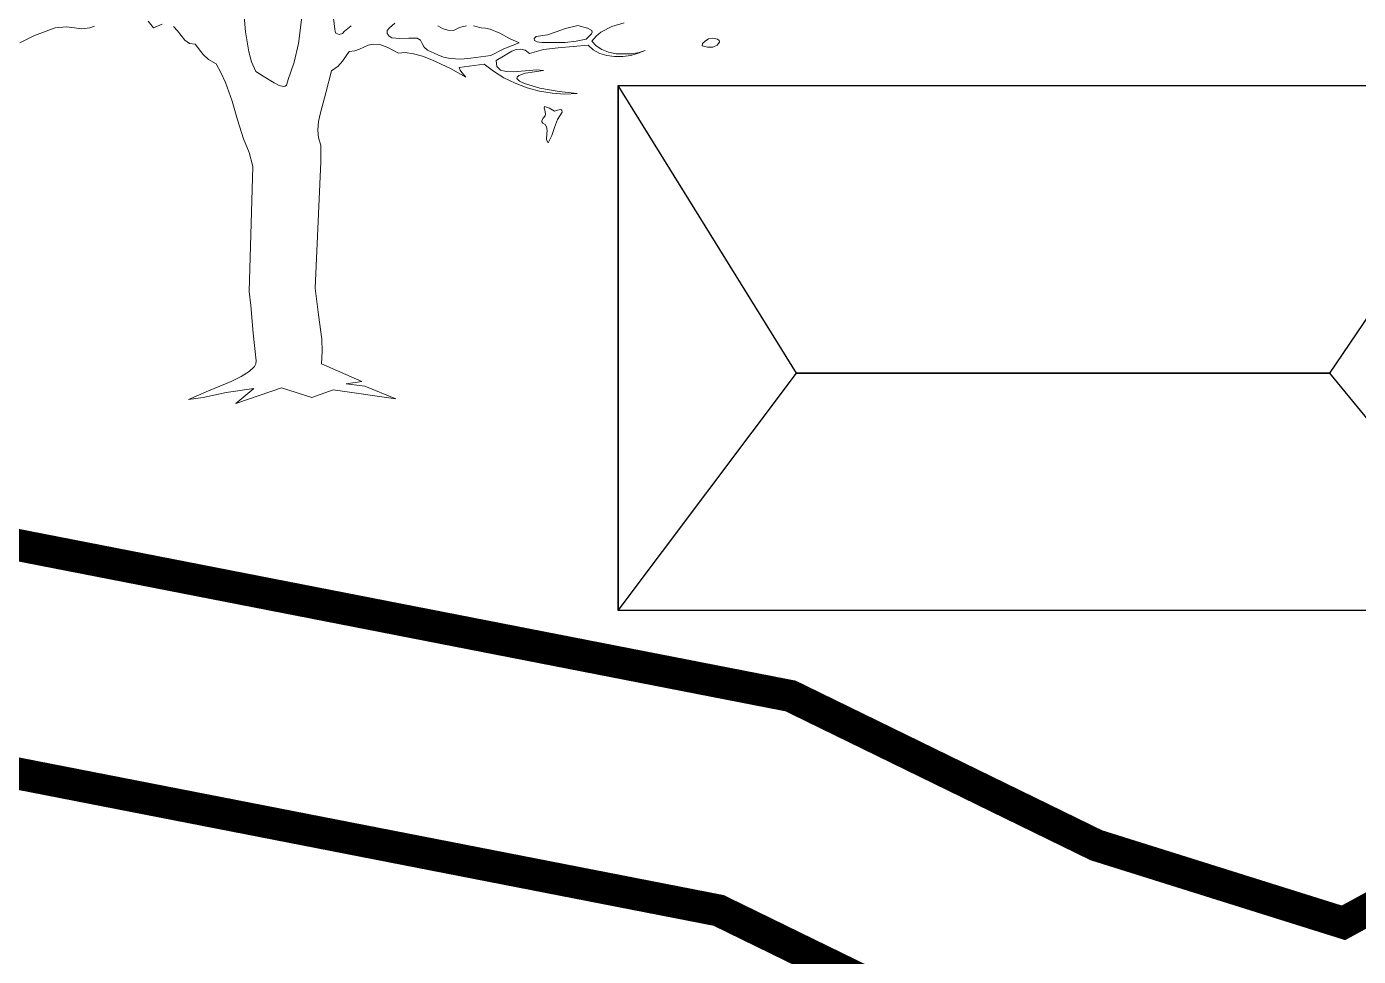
# Model space of a CAD drawing. Header units: inches. Extents: x -8940 to 26362, y -28010 to 990.
# Drawn here: x 4442.723 to 4445.984, y -7385.475 to -7383.198 of the extents above; entities that cross this region are included whole.
import ezdxf

# ---------------------------------------------------------------- set-up
doc = ezdxf.new("R2010")
doc.units = ezdxf.units.IN
doc.header["$MEASUREMENT"] = 0
doc.layers.add('BUILDING', color=5, linetype='Continuous', lineweight=15)
doc.layers.add('TREE', color=3, linetype='Continuous', lineweight=15)
doc.layers.add('Text', color=7, linetype='Continuous')

# ---------------------------------------------------------------- blocks, each defined once
blk = doc.blocks.new('tree2')
at = {"layer": 'TREE'}
for points in [[(5207.2682, 5946.3505), (5207.1817, 5946.3209), (5207.2156, 5946.3493), (5207.1632, 5946.3416), (5207.1192, 5946.3327), (5207.0918, 5946.3284), (5207.1299, 5946.3453), (5207.1727, 5946.3629), (5207.1915, 5946.3721), (5207.2069, 5946.3816), (5207.2168, 5946.3915), (5207.2196, 5946.3967), (5207.2202, 5946.402), (5207.2143, 5946.4546), (5207.2103, 5946.5076), (5207.2069, 5946.5341), (5207.2141, 5946.7717), (5207.2067, 5946.7982), (5207.1962, 5946.8244), (5207.1848, 5946.8601), (5207.1744, 5946.8958), (5207.1617, 5946.9315), (5207.1537, 5946.9491), (5207.1442, 5946.9666), (5207.1294, 5946.9753), (5207.1198, 5946.9848), (5207.1044, 5947.0039), (5207.0934, 5947.0054), (5207.0847, 5947.0116), (5207.0706, 5947.0298), (5207.0629, 5947.0378)], [(5207.0413, 5947.0424), (5207.0253, 5947.035), (5207.0152, 5947.0479)], [(5206.9132, 5947.0384), (5206.9043, 5947.035), (5206.8889, 5947.0331), (5206.8753, 5947.035), (5206.8599, 5947.0368), (5206.8384, 5947.035), (5206.7987, 5947.0208), (5206.7713, 5947.0064)], [(5207.1968, 5947.0652), (5207.1999, 5947.0273), (5207.2064, 5946.9894), (5207.2116, 5946.9706), (5207.2196, 5946.9522), (5207.2338, 5946.9435), (5207.2541, 5946.9306), (5207.2636, 5946.9257), (5207.272, 5946.9238), (5207.2754, 5946.9244), (5207.2778, 5946.9263), (5207.2803, 5946.9343), (5207.2803, 5946.9343)], [(5207.2682, 5946.3508), (5207.3257, 5946.3323), (5207.3665, 5946.347), (5207.4855, 5946.33), (5207.4268, 5946.3539), (5207.3914, 5946.3583), (5207.4209, 5946.3628), (5207.3446, 5946.3967), (5207.3458, 5946.4204), (5207.3449, 5946.4435), (5207.3387, 5946.4897), (5207.3326, 5946.5405), (5207.3428, 5946.7806), (5207.3434, 5946.812), (5207.3388, 5946.8259), (5207.3372, 5946.8407), (5207.3388, 5946.857), (5207.3422, 5946.8739), (5207.3526, 5946.9118), (5207.3631, 5946.9534), (5207.376, 5946.9623), (5207.3841, 5946.9716), (5207.397, 5946.9903), (5207.4075, 5946.9913), (5207.4164, 5946.9947), (5207.433, 5947.0023), (5207.4429, 5947.0042), (5207.4549, 5947.0033), (5207.4706, 5946.9977), (5207.4909, 5946.987), (5207.5035, 5946.9882), (5207.5189, 5946.986), (5207.5362, 5946.9811), (5207.554, 5946.9743), (5207.5894, 5946.9577), (5207.6187, 5946.9417), (5207.611, 5946.9503), (5207.6076, 5946.9549), (5207.6061, 5946.9599), (5207.6535, 5946.966), (5207.6711, 5946.9525), (5207.6908, 5946.9401), (5207.7123, 5946.9297), (5207.7354, 5946.9214), (5207.7588, 5946.9149), (5207.7828, 5946.9109), (5207.8069, 5946.9093), (5207.8299, 5946.9106), (5207.7958, 5946.914), (5207.7594, 5946.9208), (5207.7299, 5946.9294), (5207.7203, 5946.934), (5207.7154, 5946.9386), (5207.716, 5946.9417), (5207.7194, 5946.9445), (5207.732, 5946.9488), (5207.7659, 5946.954), (5207.7533, 5946.9552), (5207.7388, 5946.9543), (5207.7086, 5946.9518), (5207.6954, 5946.9522), (5207.6846, 5946.9549), (5207.6778, 5946.9617), (5207.676, 5946.9728), (5207.6901, 5946.9811), (5207.7062, 5946.9907), (5207.7145, 5946.994), (5207.7228, 5946.9947), (5207.7314, 5946.9925), (5207.7397, 5946.9863), (5207.7659, 5946.9937), (5207.7939, 5946.9974), (5207.8512, 5947.002), (5207.8607, 5946.9931), (5207.8731, 5946.9866), (5207.8866, 5946.9826), (5207.9014, 5946.9808), (5207.9168, 5946.9808), (5207.9319, 5946.9829), (5207.9463, 5946.987), (5207.9596, 5946.9922), (5207.9479, 5946.9882), (5207.934, 5946.986), (5207.9042, 5946.986), (5207.8897, 5946.9891), (5207.8768, 5946.9937), (5207.866, 5947.0008), (5207.8583, 5947.01), (5207.8663, 5947.0193), (5207.8752, 5947.0267), (5207.8962, 5947.0375), (5207.9196, 5947.0448)], [(5207.3095, 5947.0756), (5207.3006, 5947.0051), (5207.2926, 5946.9697), (5207.2803, 5946.9349), (5207.2803, 5946.9349)], [(5207.3881, 5947.0291), (5207.3844, 5947.0242), (5207.3779, 5947.0227), (5207.3717, 5947.0251), (5207.3702, 5947.0285), (5207.3699, 5947.0331), (5207.3668, 5947.0578)], [(5207.4007, 5947.0387), (5207.3881, 5947.0291)], [(5207.4693, 5947.0242), (5207.4693, 5947.0301), (5207.4734, 5947.035), (5207.4835, 5947.0439)], [(5207.5654, 5947.039), (5207.5741, 5947.0341), (5207.5842, 5947.031), (5207.595, 5947.0304), (5207.6067, 5947.0356), (5207.6196, 5947.0387)], [(5207.6332, 5947.039), (5207.648, 5947.035), (5207.656, 5947.0347), (5207.6649, 5947.0325), (5207.6831, 5947.0248), (5207.7018, 5947.015), (5207.7197, 5947.0067), (5207.6911, 5946.9953), (5207.6661, 5946.9823), (5207.6282, 5946.9774), (5207.6088, 5946.9756), (5207.5888, 5946.9768), (5207.5762, 5946.9796), (5207.5654, 5946.9836), (5207.5457, 5946.9928), (5207.5392, 5946.9983), (5207.5356, 5947.0054), (5207.5322, 5947.0116), (5207.5263, 5947.0153), (5207.5103, 5947.0156), (5207.4931, 5947.0147), (5207.4783, 5947.0162), (5207.4727, 5947.0193), (5207.4693, 5947.0242)], [(5207.8475, 5947.0134), (5207.8284, 5947.0097), (5207.8072, 5947.0076), (5207.7628, 5947.0073), (5207.7539, 5947.0088), (5207.7493, 5947.0113), (5207.7486, 5947.0147), (5207.7523, 5947.0184), (5207.7736, 5947.0218), (5207.7902, 5947.0273), (5207.8078, 5947.0341), (5207.8312, 5947.0399), (5207.8497, 5947.0347), (5207.8583, 5947.0301), (5207.8589, 5947.027), (5207.8574, 5947.0236), (5207.8475, 5947.0134)], [(5208.068, 5947.001), (5208.0776, 5946.9983), (5208.0877, 5946.9986), (5208.096, 5947.002), (5208.1004, 5947.0078), (5208.0997, 5947.0112), (5208.097, 5947.0137), (5208.0877, 5947.0155), (5208.08, 5947.014), (5208.0733, 5947.01), (5208.0686, 5947.0054), (5208.068, 5947.001)], [(5207.7697, 5946.8719), (5207.7688, 5946.8785), (5207.7677, 5946.8822), (5207.768, 5946.8857), (5207.7775, 5946.8822), (5207.7872, 5946.8765), (5207.793, 5946.8788), (5207.799, 5946.8797), (5207.8013, 5946.8788), (5207.8016, 5946.8751), (5207.7927, 5946.8607), (5207.7872, 5946.8457), (5207.7823, 5946.8308), (5207.7752, 5946.8164), (5207.772, 5946.8222), (5207.7726, 5946.8345), (5207.7731, 5946.8397), (5207.772, 5946.8472), (5207.7694, 5946.8512), (5207.7651, 5946.8541), (5207.7631, 5946.8567), (5207.7631, 5946.8593), (5207.7657, 5946.8636), (5207.7694, 5946.8679), (5207.7697, 5946.8719)]]:
    blk.add_lwpolyline(points, dxfattribs=at)

msp = doc.modelspace()

# ---------------------------------------------------------------- hatches: boundary and pattern name
at = {"layer": 'Text', "lineweight": 25}
h = msp.add_hatch(dxfattribs=at)
h.set_pattern_fill('ACAD_ISO07W100', color=0, scale=0.784833, style=0)
h.set_pattern_definition([(0, (-582.442, -27753.198), (0, 3.9241642), [0.3924164, -2.35449854])])
h.paths.add_polyline_path([(4453.012436, -7368.509246), (4432.544063, -7360.765981), (4417.35118, -7356.454306), (4399.865945, -7352.632595), (4389.807755, -7348.417064), (4382.319111, -7347.246699), (4375.943644, -7343.680138), (4368.217405, -7333.076598), (4361.929936, -7322.334389), (4357.719224, -7314.672477), (4356.412451, -7309.03143), (4355.412858, -7306.651874), (4313.200953, -7306.651874), (4313.200953, -7400.608297), (4453.122434, -7400.608297)])
h.paths.add_polyline_path([(4387.774257, -7337.654416), (4394.795484, -7337.654416), (4394.795484, -7334.638043), (4387.774257, -7334.638043)], flags=25)

# ---------------------------------------------------------------- linework, layer by layer
at = {"layer": 'BUILDING', "const_width": 0.078483}
for points in [[(4437.704134, -7383.457741), (4438.782111, -7383.768359), (4440.722471, -7384.080826), (4442.926825, -7384.511624), (4444.593745, -7384.837391), (4445.342375, -7385.203119), (4445.947384, -7385.393097), (4446.54355, -7385.068148), (4446.635948, -7384.578185), (4446.653547, -7384.110409), (4446.732746, -7383.740626), (4447.040739, -7383.441101), (4447.260735, -7383.350504), (4447.432331, -7383.393029), (4447.678726, -7383.492871), (4447.885522, -7383.622295), (4447.885522, -7383.622295), (4447.885522, -7383.622295), (4447.885522, -7383.622295)], [(4437.469088, -7383.961749), (4438.661943, -7384.305469), (4440.626085, -7384.621766), (4442.821452, -7385.050807), (4444.417489, -7385.362721), (4445.138357, -7385.714887), (4446.005425, -7385.987154), (4447.035153, -7385.425885), (4447.183403, -7384.639758), (4447.200747, -7384.178777), (4447.235088, -7384.018434), (4447.316786, -7383.938982), (4447.427938, -7383.984022), (4448.348533, -7384.123352)]]:
    msp.add_lwpolyline(points, dxfattribs=at)
at = {"layer": 'Text'}
msp.add_lwpolyline([(4444.171758, -7383.341605), (4446.391776, -7383.341605), (4446.391776, -7384.62805), (4444.171758, -7384.62805)], close=True, dxfattribs=at)
msp.add_lwpolyline([(4445.914051, -7384.046645), (4446.391776, -7383.341605), (4446.391776, -7384.62805), (4445.914051, -7384.046645), (4444.608455, -7384.046645), (4444.171758, -7383.341605), (4444.171758, -7384.62805), (4444.608455, -7384.046645)], dxfattribs=at)
at = {"layer": 'Text', "color": 6}
msp.add_lwpolyline([(4444.608455, -7384.046645), (4445.914051, -7384.046645)], dxfattribs=at)

# ---------------------------------------------------------------- block references
at = {"layer": 'TREE', "color": 3, "xscale": 1.288602291024512, "yscale": 1.288602291008523, "zscale": 1.288602291016571}
msp.add_blockref('tree2', (-2266.750808, -15046.563681), dxfattribs=at)

doc.saveas('drawing.dxf')
